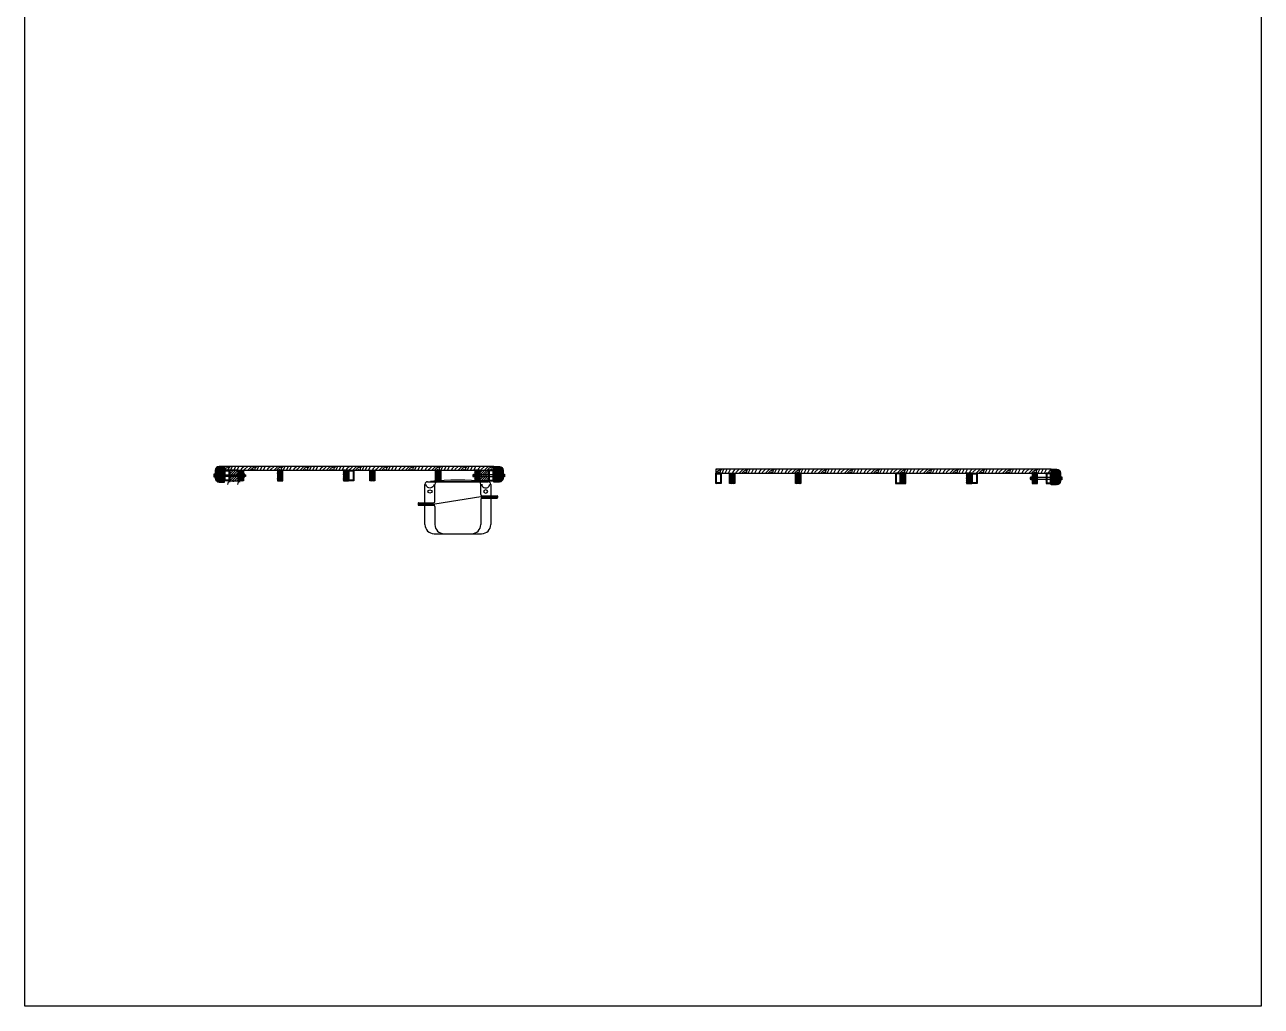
# Model space of a CAD drawing. Header units: millimetres. Extents: x -1822632 to -1305911, y 1206448 to 1536160.
# Drawn here: x -1804420 to -1795022, y 1208070 to 1215527 of the extents above; entities that cross this region are included whole.
import ezdxf

# ---------------------------------------------------------------- set-up
doc = ezdxf.new("R2010")
doc.units = ezdxf.units.MM
doc.header["$LTSCALE"] = 1000
for name, color, linetype in [('FT', 252, 'CONTINUOUS'), ('W- bollard系船栓', 4, 'CONTINUOUS'), ('木地板', 32, 'CONTINUOUS'), ('木龙骨', 25, 'CONTINUOUS'), ('螺栓', 146, 'CONTINUOUS'), ('钢架', 90, 'CONTINUOUS'), ('防撞橡胶条', 4, 'CONTINUOUS'), ('龙骨', 29, 'CONTINUOUS')]:
    doc.layers.add(name, color=color, linetype=linetype)
pattern_1 = [(135, (-2338992.484, 1244668.79), (-11.22532015, -11.22532015), []), (135, (-2339000.422, 1244668.79), (-11.22532015, -11.22532015), [])]
pattern_2 = [(0, (-2338979.32, 1244671.295), (40, 40), [2, -38]), (90, (-2338963.32, 1244685.295), (-40, 40), [4, -36]), (45, (-2338971.32, 1244681.295), (4e-15, 39.9996164), [2.828, -8.484, 2.828, -5.656, 19.8, -17]), (45, (-2338981.32, 1244669.295), (4e-15, 40), [2.8284, -5.6568, 2.8284, -45.24]), (45, (-2338967.32, 1244673.295), (4e-15, 40), [2.8284, -53.7401425]), (45, (-2338963.32, 1244671.295), (4e-15, 40), [2.8284, -53.7401425]), (45, (-2338969.32, 1244675.295), (4e-15, 40), [2.8284, -53.7401425]), (45, (-2338971.32, 1244677.295), (4e-15, 40), [5.6568, -50.9117425]), (45, (-2338961.32, 1244707.295), (4e-15, 40), [5.6568, -50.9117425]), (45, (-2338975.32, 1244679.295), (4e-15, 40), [11.3136, -45.2549425]), (45, (-2338977.32, 1244681.295), (4e-15, 40), [11.3136, -45.2549425]), (45, (-2338951.32, 1244693.295), (4e-15, 40), [11.3136, -45.2549425]), (45, (-2338979.32, 1244685.295), (4e-15, 40), [8.48528, -48.0832625]), (45, (-2338987.32, 1244691.295), (4e-15, 40), [8.48528, -48.0832625]), (45, (-2338983.32, 1244687.295), (4e-15, 40), [8.48528, -48.0832625]), (45, (-2338957.32, 1244699.295), (4e-15, 40), [14.142136, -42.4264065]), (45, (-2338961.32, 1244701.295), (4e-15, 40), [14.142136, -42.4264065]), (45, (-2338957.32, 1244691.295), (4e-15, 40), [19.7989898, -36.7695526]), (26.5650512, (-2338975.319, 1244675.295), (40, 2e-08), [4.4721356, -84.9705832]), (26.5650512, (-2338967.319, 1244687.295), (40, 2e-08), [4.4721356, -84.9705832]), (26.5650512, (-2338969.319, 1244683.295), (40, 2e-08), [4.4721356, -84.9705832]), (26.5650512, (-2338977.319, 1244671.295), (40, 2e-08), [8.944272, -80.498447]), (26.5650512, (-2338969.319, 1244689.295), (40, 2e-08), [13.4164078, -76.0263112]), (26.5650512, (-2338973.319, 1244691.295), (40, 2e-08), [17.8885438, -71.5541753]), (26.5650512, (-2338977.319, 1244693.295), (40, 2e-08), [17.8885438, -71.5541753]), (26.5650512, (-2338983.319, 1244705.295), (40, 2e-08), [17.8885438, -71.5541753]), (26.5650512, (-2338983.319, 1244701.295), (40, 2e-08), [22.36068, -67.082039]), (26.5650512, (-2338981.319, 1244697.295), (40, 2e-08), [22.36068, -67.082039]), (63.434949, (-2338967.319, 1244681.295), (2e-09, 40), [4.4721356, -84.9705832]), (63.434949, (-2338973.319, 1244677.295), (2e-09, 40), [4.4721356, -84.9705832]), (63.434949, (-2338979.319, 1244671.295), (2e-09, 40), [8.944272, -80.498447]), (63.434949, (-2338967.319, 1244677.295), (2e-09, 40), [8.944272, -80.498447]), (63.434949, (-2338983.319, 1244669.295), (2e-09, 40), [13.4164078, -76.0263112]), (63.434949, (-2338987.319, 1244669.295), (2e-09, 40), [17.8885438, -71.5541753]), (63.434949, (-2338951.319, 1244671.295), (2e-09, 40), [17.8885438, -71.5541753]), (63.434949, (-2338965.319, 1244675.295), (2e-09, 40), [17.8885438, -71.5541753]), (63.434949, (-2338957.319, 1244671.295), (2e-09, 40), [22.36068, -67.082039]), (63.434949, (-2338961.319, 1244673.295), (2e-09, 40), [22.36068, -67.082039])]
pattern_3 = [(0, (-2339108.507, 1244641.295), (40, 40), [2, -38]), (90, (-2339092.507, 1244655.295), (-40, 40), [4, -36]), (45, (-2339100.507, 1244651.295), (4e-15, 39.9996164), [2.828, -8.484, 2.828, -5.656, 19.8, -17]), (45, (-2339110.507, 1244639.295), (4e-15, 40), [2.8284, -5.6568, 2.8284, -45.24]), (45, (-2339096.507, 1244643.295), (4e-15, 40), [2.8284, -53.7401425]), (45, (-2339092.507, 1244641.295), (4e-15, 40), [2.8284, -53.7401425]), (45, (-2339098.507, 1244645.295), (4e-15, 40), [2.8284, -53.7401425]), (45, (-2339100.507, 1244647.295), (4e-15, 40), [5.6568, -50.9117425]), (45, (-2339090.507, 1244677.295), (4e-15, 40), [5.6568, -50.9117425]), (45, (-2339104.507, 1244649.295), (4e-15, 40), [11.3136, -45.2549425]), (45, (-2339106.507, 1244651.295), (4e-15, 40), [11.3136, -45.2549425]), (45, (-2339080.507, 1244663.295), (4e-15, 40), [11.3136, -45.2549425]), (45, (-2339108.507, 1244655.295), (4e-15, 40), [8.48528, -48.0832625]), (45, (-2339116.507, 1244661.295), (4e-15, 40), [8.48528, -48.0832625]), (45, (-2339112.507, 1244657.295), (4e-15, 40), [8.48528, -48.0832625]), (45, (-2339086.507, 1244669.295), (4e-15, 40), [14.142136, -42.4264065]), (45, (-2339090.507, 1244671.295), (4e-15, 40), [14.142136, -42.4264065]), (45, (-2339086.507, 1244661.295), (4e-15, 40), [19.7989898, -36.7695526]), (26.5650512, (-2339104.507, 1244645.295), (40, 2e-08), [4.4721356, -84.9705832]), (26.5650512, (-2339096.507, 1244657.295), (40, 2e-08), [4.4721356, -84.9705832]), (26.5650512, (-2339098.507, 1244653.295), (40, 2e-08), [4.4721356, -84.9705832]), (26.5650512, (-2339106.507, 1244641.295), (40, 2e-08), [8.944272, -80.498447]), (26.5650512, (-2339098.507, 1244659.295), (40, 2e-08), [13.4164078, -76.0263112]), (26.5650512, (-2339102.507, 1244661.295), (40, 2e-08), [17.8885438, -71.5541753]), (26.5650512, (-2339106.507, 1244663.295), (40, 2e-08), [17.8885438, -71.5541753]), (26.5650512, (-2339112.507, 1244675.295), (40, 2e-08), [17.8885438, -71.5541753]), (26.5650512, (-2339112.507, 1244671.295), (40, 2e-08), [22.36068, -67.082039]), (26.5650512, (-2339110.507, 1244667.295), (40, 2e-08), [22.36068, -67.082039]), (63.434949, (-2339096.507, 1244651.295), (2e-09, 40), [4.4721356, -84.9705832]), (63.434949, (-2339102.507, 1244647.295), (2e-09, 40), [4.4721356, -84.9705832]), (63.434949, (-2339108.507, 1244641.295), (2e-09, 40), [8.944272, -80.498447]), (63.434949, (-2339096.507, 1244647.295), (2e-09, 40), [8.944272, -80.498447]), (63.434949, (-2339112.507, 1244639.295), (2e-09, 40), [13.4164078, -76.0263112]), (63.434949, (-2339116.507, 1244639.295), (2e-09, 40), [17.8885438, -71.5541753]), (63.434949, (-2339080.507, 1244641.295), (2e-09, 40), [17.8885438, -71.5541753]), (63.434949, (-2339094.507, 1244645.295), (2e-09, 40), [17.8885438, -71.5541753]), (63.434949, (-2339086.507, 1244641.295), (2e-09, 40), [22.36068, -67.082039]), (63.434949, (-2339090.507, 1244643.295), (2e-09, 40), [22.36068, -67.082039])]
pattern_4 = [(45, (-2338987.319, 1244678.524), (-8.8388383, 8.8388383), [])]
pattern_5 = [(45, (-2355653.181, 1312619.378), (-5.00000013, 5.00000013), []), (135, (-2355642.05, 1312619.378), (-5.00000013, -5.00000013), [1.6, -5.471068])]
pattern_6 = [(135, (-2335256.635, 1244648.048), (-11.22532015, -11.22532015), []), (135, (-2335264.573, 1244648.048), (-11.22532015, -11.22532015), [])]
pattern_7 = [(0, (-2335243.49, 1244650.533), (40, 40), [2, -38]), (90, (-2335227.49, 1244664.533), (-40, 40), [4, -36]), (45, (-2335235.49, 1244660.533), (4e-15, 39.9996164), [2.828, -8.484, 2.828, -5.656, 19.8, -17]), (45, (-2335245.49, 1244648.533), (4e-15, 40), [2.8284, -5.6568, 2.8284, -45.24]), (45, (-2335231.49, 1244652.533), (4e-15, 40), [2.8284, -53.7401425]), (45, (-2335227.49, 1244650.533), (4e-15, 40), [2.8284, -53.7401425]), (45, (-2335233.49, 1244654.533), (4e-15, 40), [2.8284, -53.7401425]), (45, (-2335235.49, 1244656.533), (4e-15, 40), [5.6568, -50.9117425]), (45, (-2335225.49, 1244686.533), (4e-15, 40), [5.6568, -50.9117425]), (45, (-2335239.49, 1244658.533), (4e-15, 40), [11.3136, -45.2549425]), (45, (-2335241.49, 1244660.533), (4e-15, 40), [11.3136, -45.2549425]), (45, (-2335215.49, 1244672.533), (4e-15, 40), [11.3136, -45.2549425]), (45, (-2335243.49, 1244664.533), (4e-15, 40), [8.48528, -48.0832625]), (45, (-2335251.49, 1244670.533), (4e-15, 40), [8.48528, -48.0832625]), (45, (-2335247.49, 1244666.533), (4e-15, 40), [8.48528, -48.0832625]), (45, (-2335221.49, 1244678.533), (4e-15, 40), [14.142136, -42.4264065]), (45, (-2335225.49, 1244680.533), (4e-15, 40), [14.142136, -42.4264065]), (45, (-2335221.49, 1244670.533), (4e-15, 40), [19.7989898, -36.7695526]), (26.5650512, (-2335239.489, 1244654.533), (40, 2e-08), [4.4721356, -84.9705832]), (26.5650512, (-2335231.489, 1244666.533), (40, 2e-08), [4.4721356, -84.9705832]), (26.5650512, (-2335233.489, 1244662.533), (40, 2e-08), [4.4721356, -84.9705832]), (26.5650512, (-2335241.489, 1244650.533), (40, 2e-08), [8.944272, -80.498447]), (26.5650512, (-2335233.489, 1244668.533), (40, 2e-08), [13.4164078, -76.0263112]), (26.5650512, (-2335237.489, 1244670.533), (40, 2e-08), [17.8885438, -71.5541753]), (26.5650512, (-2335241.489, 1244672.533), (40, 2e-08), [17.8885438, -71.5541753]), (26.5650512, (-2335247.489, 1244684.533), (40, 2e-08), [17.8885438, -71.5541753]), (26.5650512, (-2335247.489, 1244680.533), (40, 2e-08), [22.36068, -67.082039]), (26.5650512, (-2335245.489, 1244676.533), (40, 2e-08), [22.36068, -67.082039]), (63.434949, (-2335231.489, 1244660.533), (2e-09, 40), [4.4721356, -84.9705832]), (63.434949, (-2335237.489, 1244656.533), (2e-09, 40), [4.4721356, -84.9705832]), (63.434949, (-2335243.489, 1244650.533), (2e-09, 40), [8.944272, -80.498447]), (63.434949, (-2335231.489, 1244656.533), (2e-09, 40), [8.944272, -80.498447]), (63.434949, (-2335247.489, 1244648.533), (2e-09, 40), [13.4164078, -76.0263112]), (63.434949, (-2335251.489, 1244648.533), (2e-09, 40), [17.8885438, -71.5541753]), (63.434949, (-2335215.489, 1244650.533), (2e-09, 40), [17.8885438, -71.5541753]), (63.434949, (-2335229.489, 1244654.533), (2e-09, 40), [17.8885438, -71.5541753]), (63.434949, (-2335221.489, 1244650.533), (2e-09, 40), [22.36068, -67.082039]), (63.434949, (-2335225.489, 1244652.533), (2e-09, 40), [22.36068, -67.082039])]

msp = doc.modelspace()

# ---------------------------------------------------------------- hatches: boundary and pattern name
at = {"layer": '木地板'}
h = msp.add_hatch(dxfattribs=at)
h.set_pattern_fill('木纹03', color=256, scale=100)
h.set_pattern_definition([(0, (-2338947.32, 1244679.55), (200, 200), [10, -190]), (90, (-2338867.32, 1244749.55), (-200, 200), [20, -180]), (45, (-2338907.32, 1244729.55), (2e-14, 199.998082), [14.14, -42.42, 14.14, -28.28, 99, -85]), (45, (-2338957.32, 1244669.55), (2e-14, 200), [14.142, -28.284, 14.142, -226.2]), (45, (-2338887.32, 1244689.55), (2e-14, 200), [14.142, -268.70071]), (45, (-2338867.32, 1244679.55), (2e-14, 200), [14.142, -268.70071]), (45, (-2338897.32, 1244699.55), (2e-14, 200), [14.142, -268.70071]), (45, (-2338907.32, 1244709.55), (2e-14, 200), [28.284, -254.55871]), (45, (-2338857.32, 1244859.55), (2e-14, 200), [28.284, -254.55871]), (45, (-2338927.32, 1244719.55), (2e-14, 200), [56.568, -226.27471]), (45, (-2338937.32, 1244729.55), (2e-14, 200), [56.568, -226.27471]), (45, (-2338807.32, 1244789.55), (2e-14, 200), [56.568, -226.27471]), (45, (-2338947.32, 1244749.55), (2e-14, 200), [42.4264, -240.41631]), (45, (-2338987.32, 1244779.55), (2e-14, 200), [42.4264, -240.41631]), (45, (-2338967.32, 1244759.55), (2e-14, 200), [42.4264, -240.41631]), (45, (-2338837.32, 1244819.55), (2e-14, 200), [70.71068, -212.13203]), (45, (-2338857.32, 1244829.55), (2e-14, 200), [70.71068, -212.13203]), (45, (-2338837.32, 1244779.55), (2e-14, 200), [98.99495, -183.84776]), (26.565051, (-2338927.32, 1244699.55), (200, 8e-08), [22.36068, -424.852916]), (26.565051, (-2338887.32, 1244759.55), (200, 8e-08), [22.36068, -424.852916]), (26.565051, (-2338897.32, 1244739.55), (200, 8e-08), [22.36068, -424.852916]), (26.565051, (-2338937.32, 1244679.55), (200, 8e-08), [44.72136, -402.492235]), (26.565051, (-2338897.32, 1244769.55), (200, 8e-08), [67.08204, -380.131556]), (26.565051, (-2338917.32, 1244779.55), (200, 8e-08), [89.44272, -357.77088]), (26.565051, (-2338937.32, 1244789.55), (200, 8e-08), [89.44272, -357.77088]), (26.565051, (-2338967.32, 1244849.55), (200, 8e-08), [89.44272, -357.77088]), (26.565051, (-2338967.32, 1244829.55), (200, 8e-08), [111.8034, -335.410195]), (26.565051, (-2338957.32, 1244809.55), (200, 8e-08), [111.8034, -335.410195]), (63.434949, (-2338887.32, 1244729.55), (1e-08, 200), [22.36068, -424.852916]), (63.434949, (-2338917.32, 1244709.55), (1e-08, 200), [22.36068, -424.852916]), (63.434949, (-2338947.32, 1244679.55), (1e-08, 200), [44.72136, -402.492235]), (63.434949, (-2338887.32, 1244709.55), (1e-08, 200), [44.72136, -402.492235]), (63.434949, (-2338967.32, 1244669.55), (1e-08, 200), [67.08204, -380.131556]), (63.434949, (-2338987.32, 1244669.55), (1e-08, 200), [89.44272, -357.77088]), (63.434949, (-2338807.32, 1244679.55), (1e-08, 200), [89.44272, -357.77088]), (63.434949, (-2338877.32, 1244699.55), (1e-08, 200), [89.44272, -357.77088]), (63.434949, (-2338837.32, 1244679.55), (1e-08, 200), [111.8034, -335.410195]), (63.434949, (-2338857.32, 1244689.55), (1e-08, 200), [111.8034, -335.410195])])
h.paths.add_polyline_path([(-1802902.047, 1212141.721), (-1800854.01, 1212141.721), (-1800854.01, 1212171.721), (-1802902.047, 1212171.721)])
h = msp.add_hatch(dxfattribs=at)
h.set_pattern_fill('普通砖', color=256, scale=5)
h.set_pattern_definition(pattern_4)
h.paths.add_polyline_path([(-1802798.047, 1212141.721), (-1802862.236, 1212141.721), (-1802862.236, 1212061.721), (-1802798.047, 1212061.721)])
h = msp.add_hatch(dxfattribs=at)
h.set_pattern_fill('普通砖', color=256, scale=5)
h.set_pattern_definition(pattern_4)
h.paths.add_polyline_path([(-1802797.972, 1212141.721), (-1802862.161, 1212141.721), (-1802862.161, 1212061.721), (-1802797.972, 1212061.721)])
h = msp.add_hatch(dxfattribs=at)
h.set_pattern_fill('普通砖', color=256, scale=5)
h.set_pattern_definition(pattern_4)
h.paths.add_polyline_path([(-1800958.01, 1212141.721), (-1800893.821, 1212141.721), (-1800893.821, 1212061.721), (-1800958.01, 1212061.721)])
h = msp.add_hatch(dxfattribs=at)
h.set_pattern_fill('木纹03', color=256, scale=100)
h.set_pattern_definition([(0, (-2335211.5, 1244658.8), (200, 200), [10, -190]), (90, (-2335131.5, 1244728.8), (-200, 200), [20, -180]), (45, (-2335171.51, 1244708.8), (2e-14, 199.998082), [14.14, -42.42, 14.14, -28.28, 99, -85]), (45, (-2335221.51, 1244648.8), (2e-14, 200), [14.142, -28.284, 14.142, -226.2]), (45, (-2335151.51, 1244668.8), (2e-14, 200), [14.142, -268.70071]), (45, (-2335131.51, 1244658.8), (2e-14, 200), [14.142, -268.70071]), (45, (-2335161.51, 1244678.8), (2e-14, 200), [14.142, -268.70071]), (45, (-2335171.51, 1244688.8), (2e-14, 200), [28.284, -254.55871]), (45, (-2335121.51, 1244838.8), (2e-14, 200), [28.284, -254.55871]), (45, (-2335191.51, 1244698.8), (2e-14, 200), [56.568, -226.27471]), (45, (-2335201.51, 1244708.8), (2e-14, 200), [56.568, -226.27471]), (45, (-2335071.51, 1244768.8), (2e-14, 200), [56.568, -226.27471]), (45, (-2335211.51, 1244728.8), (2e-14, 200), [42.4264, -240.41631]), (45, (-2335251.51, 1244758.8), (2e-14, 200), [42.4264, -240.41631]), (45, (-2335231.51, 1244738.8), (2e-14, 200), [42.4264, -240.41631]), (45, (-2335101.51, 1244798.8), (2e-14, 200), [70.71068, -212.13203]), (45, (-2335121.51, 1244808.8), (2e-14, 200), [70.71068, -212.13203]), (45, (-2335101.51, 1244758.8), (2e-14, 200), [98.99495, -183.84776]), (26.565051, (-2335191.51, 1244678.81), (200, 8e-08), [22.36068, -424.852916]), (26.565051, (-2335151.51, 1244738.81), (200, 8e-08), [22.36068, -424.852916]), (26.565051, (-2335161.51, 1244718.81), (200, 8e-08), [22.36068, -424.852916]), (26.565051, (-2335201.51, 1244658.81), (200, 8e-08), [44.72136, -402.492235]), (26.565051, (-2335161.51, 1244748.81), (200, 8e-08), [67.08204, -380.131556]), (26.565051, (-2335181.51, 1244758.81), (200, 8e-08), [89.44272, -357.77088]), (26.565051, (-2335201.51, 1244768.81), (200, 8e-08), [89.44272, -357.77088]), (26.565051, (-2335231.51, 1244828.81), (200, 8e-08), [89.44272, -357.77088]), (26.565051, (-2335231.51, 1244808.81), (200, 8e-08), [111.8034, -335.410195]), (26.565051, (-2335221.51, 1244788.81), (200, 8e-08), [111.8034, -335.410195]), (63.434949, (-2335151.51, 1244708.81), (1e-08, 200), [22.36068, -424.852916]), (63.434949, (-2335181.51, 1244688.81), (1e-08, 200), [22.36068, -424.852916]), (63.434949, (-2335211.51, 1244658.81), (1e-08, 200), [44.72136, -402.492235]), (63.434949, (-2335151.51, 1244688.81), (1e-08, 200), [44.72136, -402.492235]), (63.434949, (-2335231.51, 1244648.81), (1e-08, 200), [67.08204, -380.131556]), (63.434949, (-2335251.51, 1244648.81), (1e-08, 200), [89.44272, -357.77088]), (63.434949, (-2335071.51, 1244658.81), (1e-08, 200), [89.44272, -357.77088]), (63.434949, (-2335141.51, 1244678.81), (1e-08, 200), [89.44272, -357.77088]), (63.434949, (-2335101.51, 1244658.81), (1e-08, 200), [111.8034, -335.410195]), (63.434949, (-2335121.51, 1244668.81), (1e-08, 200), [111.8034, -335.410195])])
h.paths.add_polyline_path([(-1799166.236, 1212120.979), (-1796618.123, 1212120.979), (-1796618.123, 1212150.979), (-1799166.236, 1212150.979)])
at = {"layer": '钢架'}
h = msp.add_hatch(dxfattribs=at)
h.set_pattern_fill('STEEL', color=256, scale=10, angle=90)
h.set_pattern_definition(pattern_1)
h.paths.add_polyline_path([(-1802902.236, 1212141.721), (-1802862.236, 1212141.721), (-1802862.236, 1212061.721), (-1802902.236, 1212061.721)])
h.paths.add_polyline_path([(-1802897.236, 1212136.721), (-1802867.236, 1212136.721), (-1802867.236, 1212066.721), (-1802897.236, 1212066.721)], flags=16)
h = msp.add_hatch(dxfattribs=at)
h.set_pattern_fill('STEEL', color=256, scale=10, angle=90)
h.set_pattern_definition(pattern_1)
h.paths.add_polyline_path([(-1802902.047, 1212141.721), (-1802862.047, 1212141.721), (-1802862.047, 1212061.721), (-1802902.047, 1212061.721)])
h.paths.add_polyline_path([(-1802897.047, 1212136.721), (-1802867.047, 1212136.721), (-1802867.047, 1212066.721), (-1802897.047, 1212066.721)], flags=16)
h = msp.add_hatch(dxfattribs=at)
h.set_pattern_fill('STEEL', color=256, scale=10, angle=90)
h.set_pattern_definition([(135, (-2338048.522, 1244666.79), (-11.22532015, -11.22532015), []), (135, (-2338056.46, 1244666.79), (-11.22532015, -11.22532015), [])])
h.paths.add_polyline_path([(-1801958.085, 1212141.721), (-1801918.085, 1212141.721), (-1801918.085, 1212061.721), (-1801958.085, 1212061.721)])
h.paths.add_polyline_path([(-1801953.085, 1212136.721), (-1801923.085, 1212136.721), (-1801923.085, 1212066.721), (-1801953.085, 1212066.721)], flags=16)
h = msp.add_hatch(dxfattribs=at)
h.set_pattern_fill('STEEL', color=256, scale=10, angle=90)
h.set_pattern_definition(pattern_1)
h.paths.add_polyline_path([(-1800853.821, 1212141.721), (-1800893.821, 1212141.721), (-1800893.821, 1212061.721), (-1800853.821, 1212061.721)])
h.paths.add_polyline_path([(-1800858.821, 1212136.721), (-1800888.821, 1212136.721), (-1800888.821, 1212066.721), (-1800858.821, 1212066.721)], flags=16)
h = msp.add_hatch(dxfattribs=at)
h.set_pattern_fill('STEEL', color=256, scale=10, angle=90)
h.set_pattern_definition(pattern_6)
h.paths.add_polyline_path([(-1799166.198, 1212120.979), (-1799126.198, 1212120.979), (-1799126.198, 1212040.979), (-1799166.198, 1212040.979)])
h.paths.add_polyline_path([(-1799161.198, 1212115.979), (-1799131.198, 1212115.979), (-1799131.198, 1212045.979), (-1799161.198, 1212045.979)], flags=16)
h = msp.add_hatch(dxfattribs=at)
h.set_pattern_fill('STEEL', color=256, scale=10, angle=90)
h.set_pattern_definition([(135, (-2333392.541, 1244648.048), (-11.22532015, -11.22532015), []), (135, (-2333400.478, 1244648.048), (-11.22532015, -11.22532015), [])])
h.paths.add_polyline_path([(-1797762.18, 1212120.979), (-1797802.18, 1212120.979), (-1797802.18, 1212040.979), (-1797762.18, 1212040.979)])
h.paths.add_polyline_path([(-1797767.18, 1212115.979), (-1797797.18, 1212115.979), (-1797797.18, 1212045.979), (-1797767.18, 1212045.979)], flags=16)
h = msp.add_hatch(dxfattribs=at)
h.set_pattern_fill('STEEL', color=256, scale=10, angle=90)
h.set_pattern_definition([(135, (-2333312.616, 1244648.048), (-11.22532015, -11.22532015), []), (135, (-2333320.554, 1244648.048), (-11.22532015, -11.22532015), [])])
h.paths.add_polyline_path([(-1797222.18, 1212120.979), (-1797182.18, 1212120.979), (-1797182.18, 1212040.979), (-1797222.18, 1212040.979)])
h.paths.add_polyline_path([(-1797217.18, 1212115.979), (-1797187.18, 1212115.979), (-1797187.18, 1212045.979), (-1797217.18, 1212045.979)], flags=16)
h = msp.add_hatch(dxfattribs=at)
h.set_pattern_fill('STEEL', color=256, scale=10, angle=90)
h.set_pattern_definition(pattern_6)
h.paths.add_polyline_path([(-1796618.123, 1212120.979), (-1796658.123, 1212120.979), (-1796658.123, 1212040.979), (-1796618.123, 1212040.979)])
h.paths.add_polyline_path([(-1796623.123, 1212115.979), (-1796653.123, 1212115.979), (-1796653.123, 1212045.979), (-1796623.123, 1212045.979)], flags=16)
h = msp.add_hatch(dxfattribs=at)
h.set_pattern_fill('STEEL', color=256, scale=10, angle=90)
h.set_pattern_definition([(135, (-2334756.597, 1244648.048), (-11.22532015, -11.22532015), []), (135, (-2334764.535, 1244648.048), (-11.22532015, -11.22532015), [])])
h.paths.add_polyline_path([(-1796617.934, 1212120.979), (-1796657.934, 1212120.979), (-1796657.934, 1212040.979), (-1796617.934, 1212040.979)])
h.paths.add_polyline_path([(-1796622.934, 1212115.979), (-1796652.934, 1212115.979), (-1796652.934, 1212045.979), (-1796622.934, 1212045.979)], flags=16)
at = {"layer": '防撞橡胶条'}
h = msp.add_hatch(dxfattribs=at)
h.set_pattern_fill('橡胶', color=256, scale=2)
h.set_pattern_definition(pattern_5)
edge = h.paths.add_edge_path()
edge.add_line((-1802902.047, 1212171.721), (-1802942.047, 1212171.721))
edge.add_arc((-1802942.047, 1212141.721), 30, 90, 180)
edge.add_line((-1802972.047, 1212141.721), (-1802972.047, 1212081.721))
edge.add_arc((-1802942.047, 1212081.721), 30, 180, 270)
edge.add_line((-1802942.047, 1212051.721), (-1802902.047, 1212051.721))
edge.add_line((-1802902.047, 1212051.721), (-1802902.047, 1212171.721))
edge = h.paths.add_edge_path(flags=16)
edge.add_line((-1802917.047, 1212156.721), (-1802942.047, 1212156.721))
edge.add_arc((-1802942.047, 1212141.721), 15, 90, 180)
edge.add_line((-1802957.047, 1212141.721), (-1802957.047, 1212081.721))
edge.add_arc((-1802942.047, 1212081.721), 15, 180, 270)
edge.add_line((-1802942.047, 1212066.721), (-1802917.047, 1212066.721))
edge.add_line((-1802917.047, 1212066.721), (-1802917.047, 1212156.721))
h = msp.add_hatch(dxfattribs=at)
h.set_pattern_fill('橡胶', color=256, scale=2)
h.set_pattern_definition(pattern_5)
edge = h.paths.add_edge_path()
edge.add_line((-1800854.01, 1212171.721), (-1800814.01, 1212171.721))
edge.add_arc((-1800814.01, 1212141.721), 30, 0, 90, ccw=False)
edge.add_line((-1800784.01, 1212141.721), (-1800784.01, 1212081.721))
edge.add_arc((-1800814.01, 1212081.721), 30, -90, 0, ccw=False)
edge.add_line((-1800814.01, 1212051.721), (-1800854.01, 1212051.721))
edge.add_line((-1800854.01, 1212051.721), (-1800854.01, 1212171.721))
edge = h.paths.add_edge_path(flags=16)
edge.add_line((-1800839.01, 1212156.721), (-1800814.01, 1212156.721))
edge.add_arc((-1800814.01, 1212141.721), 15, 0, 90, ccw=False)
edge.add_line((-1800799.01, 1212141.721), (-1800799.01, 1212081.721))
edge.add_arc((-1800814.01, 1212081.721), 15, -90, 0, ccw=False)
edge.add_line((-1800814.01, 1212066.721), (-1800839.01, 1212066.721))
edge.add_line((-1800839.01, 1212066.721), (-1800839.01, 1212156.721))
h = msp.add_hatch(dxfattribs=at)
h.set_pattern_fill('橡胶', color=256, scale=2)
h.set_pattern_definition([(45, (-2351417.2945, 1312598.6355), (-5.00000013, 5.00000013), []), (135, (-2351406.163, 1312598.6355), (-5.00000013, -5.00000013), [1.6, -5.471068])])
edge = h.paths.add_edge_path()
edge.add_line((-1796618.123, 1212150.979), (-1796578.123, 1212150.979))
edge.add_arc((-1796578.123, 1212120.979), 30, 0, 90, ccw=False)
edge.add_line((-1796548.123, 1212120.979), (-1796548.123, 1212060.979))
edge.add_arc((-1796578.123, 1212060.979), 30, -90, 0, ccw=False)
edge.add_line((-1796578.123, 1212030.979), (-1796618.123, 1212030.979))
edge.add_line((-1796618.123, 1212030.979), (-1796618.123, 1212150.979))
edge = h.paths.add_edge_path(flags=16)
edge.add_line((-1796603.123, 1212135.979), (-1796578.123, 1212135.979))
edge.add_arc((-1796578.123, 1212120.979), 15, 0, 90, ccw=False)
edge.add_line((-1796563.123, 1212120.979), (-1796563.123, 1212060.979))
edge.add_arc((-1796578.123, 1212060.979), 15, -90, 0, ccw=False)
edge.add_line((-1796578.123, 1212045.979), (-1796603.123, 1212045.979))
edge.add_line((-1796603.123, 1212045.979), (-1796603.123, 1212135.979))
at = {"layer": '龙骨'}
h = msp.add_hatch(dxfattribs=at)
h.set_pattern_fill('木纹03', color=256, scale=20)
h.set_pattern_definition(pattern_3)
h.paths.add_polyline_path([(-1802952.047, 1212151.721), (-1802917.047, 1212151.721), (-1802917.047, 1212071.721), (-1802952.047, 1212071.721)])
h = msp.add_hatch(dxfattribs=at)
h.set_pattern_fill('木纹03', color=256, scale=20)
h.set_pattern_definition(pattern_2)
h.paths.add_polyline_path([(-1802798.236, 1212141.721), (-1802758.236, 1212141.721), (-1802758.236, 1212061.721), (-1802798.236, 1212061.721)])
h = msp.add_hatch(dxfattribs=at)
h.set_pattern_fill('木纹03', color=256, scale=20)
h.set_pattern_definition(pattern_2)
h.paths.add_polyline_path([(-1802798.047, 1212141.721), (-1802758.047, 1212141.721), (-1802758.047, 1212061.721), (-1802798.047, 1212061.721)])
h = msp.add_hatch(dxfattribs=at)
h.set_pattern_fill('木纹03', color=256, scale=20)
h.set_pattern_definition(pattern_2)
h.paths.add_polyline_path([(-1802798.047, 1212141.721), (-1802758.047, 1212141.721), (-1802758.047, 1212061.721), (-1802798.047, 1212061.721)])
h = msp.add_hatch(dxfattribs=at)
h.set_pattern_fill('木纹03', color=256, scale=20)
h.set_pattern_definition(pattern_2)
h.paths.add_polyline_path([(-1802458.047, 1212141.721), (-1802498.047, 1212141.721), (-1802498.047, 1212061.721), (-1802458.047, 1212061.721)])
h = msp.add_hatch(dxfattribs=at)
h.set_pattern_fill('木纹03', color=256, scale=20)
h.set_pattern_definition(pattern_2)
h.paths.add_polyline_path([(-1801958.085, 1212141.721), (-1801998.085, 1212141.721), (-1801998.085, 1212061.721), (-1801958.085, 1212061.721)])
h = msp.add_hatch(dxfattribs=at)
h.set_pattern_fill('木纹03', color=256, scale=20)
h.set_pattern_definition(pattern_2)
h.paths.add_polyline_path([(-1801797.972, 1212141.721), (-1801757.972, 1212141.721), (-1801757.972, 1212061.721), (-1801797.972, 1212061.721)])
h = msp.add_hatch(dxfattribs=at)
h.set_pattern_fill('木纹03', color=256, scale=20)
h.set_pattern_definition(pattern_2)
h.paths.add_polyline_path([(-1801298.01, 1212141.721), (-1801258.01, 1212141.721), (-1801258.01, 1212061.721), (-1801298.01, 1212061.721)])
h = msp.add_hatch(dxfattribs=at)
h.set_pattern_fill('木纹03', color=256, scale=20)
h.set_pattern_definition(pattern_2)
h.paths.add_polyline_path([(-1800958.01, 1212141.721), (-1800998.01, 1212141.721), (-1800998.01, 1212061.721), (-1800958.01, 1212061.721)])
h = msp.add_hatch(dxfattribs=at)
h.set_pattern_fill('木纹03', color=256, scale=20)
h.set_pattern_definition(pattern_2)
h.paths.add_polyline_path([(-1800957.821, 1212141.721), (-1800997.821, 1212141.721), (-1800997.821, 1212061.721), (-1800957.821, 1212061.721)])
h = msp.add_hatch(dxfattribs=at)
h.set_pattern_fill('木纹03', color=256, scale=20)
h.set_pattern_definition(pattern_3)
h.paths.add_polyline_path([(-1800804.01, 1212151.721), (-1800839.01, 1212151.721), (-1800839.01, 1212071.721), (-1800804.01, 1212071.721)])
h = msp.add_hatch(dxfattribs=at)
h.set_pattern_fill('木纹03', color=256, scale=20)
h.set_pattern_definition(pattern_7)
h.paths.add_polyline_path([(-1799062.217, 1212120.96), (-1799022.217, 1212120.96), (-1799022.217, 1212040.96), (-1799062.217, 1212040.96)])
h = msp.add_hatch(dxfattribs=at)
h.set_pattern_fill('木纹03', color=256, scale=20)
h.set_pattern_definition(pattern_7)
h.paths.add_polyline_path([(-1798562.18, 1212120.96), (-1798522.18, 1212120.96), (-1798522.18, 1212040.96), (-1798562.18, 1212040.96)])
h = msp.add_hatch(dxfattribs=at)
h.set_pattern_fill('木纹03', color=256, scale=20)
h.set_pattern_definition(pattern_7)
h.paths.add_polyline_path([(-1797722.18, 1212120.96), (-1797762.18, 1212120.96), (-1797762.18, 1212040.96), (-1797722.18, 1212040.96)])
h = msp.add_hatch(dxfattribs=at)
h.set_pattern_fill('木纹03', color=256, scale=20)
h.set_pattern_definition(pattern_7)
h.paths.add_polyline_path([(-1797222.18, 1212120.96), (-1797262.18, 1212120.96), (-1797262.18, 1212040.96), (-1797222.18, 1212040.96)])
h = msp.add_hatch(dxfattribs=at)
h.set_pattern_fill('木纹03', color=256, scale=20)
h.set_pattern_definition(pattern_7)
h.paths.add_polyline_path([(-1796722.066, 1212120.96), (-1796762.066, 1212120.96), (-1796762.066, 1212040.96), (-1796722.066, 1212040.96)])
h = msp.add_hatch(dxfattribs=at)
h.set_pattern_fill('木纹03', color=256, scale=20)
h.set_pattern_definition([(0, (-2334872.62, 1244620.552), (40, 40), [2, -38]), (90, (-2334856.62, 1244634.552), (-40, 40), [4, -36]), (45, (-2334864.62, 1244630.552), (4e-15, 39.9996164), [2.828, -8.484, 2.828, -5.656, 19.8, -17]), (45, (-2334874.62, 1244618.552), (4e-15, 40), [2.8284, -5.6568, 2.8284, -45.24]), (45, (-2334860.62, 1244622.552), (4e-15, 40), [2.8284, -53.7401425]), (45, (-2334856.62, 1244620.552), (4e-15, 40), [2.8284, -53.7401425]), (45, (-2334862.62, 1244624.552), (4e-15, 40), [2.8284, -53.7401425]), (45, (-2334864.62, 1244626.552), (4e-15, 40), [5.6568, -50.9117425]), (45, (-2334854.62, 1244656.552), (4e-15, 40), [5.6568, -50.9117425]), (45, (-2334868.62, 1244628.552), (4e-15, 40), [11.3136, -45.2549425]), (45, (-2334870.62, 1244630.552), (4e-15, 40), [11.3136, -45.2549425]), (45, (-2334844.62, 1244642.552), (4e-15, 40), [11.3136, -45.2549425]), (45, (-2334872.62, 1244634.552), (4e-15, 40), [8.48528, -48.0832625]), (45, (-2334880.62, 1244640.552), (4e-15, 40), [8.48528, -48.0832625]), (45, (-2334876.62, 1244636.552), (4e-15, 40), [8.48528, -48.0832625]), (45, (-2334850.62, 1244648.552), (4e-15, 40), [14.142136, -42.4264065]), (45, (-2334854.62, 1244650.552), (4e-15, 40), [14.142136, -42.4264065]), (45, (-2334850.62, 1244640.552), (4e-15, 40), [19.7989898, -36.7695526]), (26.5650512, (-2334868.62, 1244624.552), (40, 2e-08), [4.4721356, -84.9705832]), (26.5650512, (-2334860.62, 1244636.552), (40, 2e-08), [4.4721356, -84.9705832]), (26.5650512, (-2334862.62, 1244632.552), (40, 2e-08), [4.4721356, -84.9705832]), (26.5650512, (-2334870.62, 1244620.552), (40, 2e-08), [8.944272, -80.498447]), (26.5650512, (-2334862.62, 1244638.552), (40, 2e-08), [13.4164078, -76.0263112]), (26.5650512, (-2334866.62, 1244640.552), (40, 2e-08), [17.8885438, -71.5541753]), (26.5650512, (-2334870.62, 1244642.552), (40, 2e-08), [17.8885438, -71.5541753]), (26.5650512, (-2334876.62, 1244654.552), (40, 2e-08), [17.8885438, -71.5541753]), (26.5650512, (-2334876.62, 1244650.552), (40, 2e-08), [22.36068, -67.082039]), (26.5650512, (-2334874.62, 1244646.552), (40, 2e-08), [22.36068, -67.082039]), (63.434949, (-2334860.62, 1244630.552), (2e-09, 40), [4.4721356, -84.9705832]), (63.434949, (-2334866.62, 1244626.552), (2e-09, 40), [4.4721356, -84.9705832]), (63.434949, (-2334872.62, 1244620.552), (2e-09, 40), [8.944272, -80.498447]), (63.434949, (-2334860.62, 1244626.552), (2e-09, 40), [8.944272, -80.498447]), (63.434949, (-2334876.62, 1244618.552), (2e-09, 40), [13.4164078, -76.0263112]), (63.434949, (-2334880.62, 1244618.552), (2e-09, 40), [17.8885438, -71.5541753]), (63.434949, (-2334844.62, 1244620.552), (2e-09, 40), [17.8885438, -71.5541753]), (63.434949, (-2334858.62, 1244624.552), (2e-09, 40), [17.8885438, -71.5541753]), (63.434949, (-2334850.62, 1244620.552), (2e-09, 40), [22.36068, -67.082039]), (63.434949, (-2334854.62, 1244622.552), (2e-09, 40), [22.36068, -67.082039])])
h.paths.add_polyline_path([(-1796568.123, 1212130.979), (-1796603.123, 1212130.979), (-1796603.123, 1212050.979), (-1796568.123, 1212050.979)])

# ---------------------------------------------------------------- linework, layer by layer
at = {"layer": 'FT', "color": 121}
for p, q in [((-1802836.304, 1212057.141), (-1802836.304, 1212055.141)), ((-1801377.953, 1211894.641), (-1801377.953, 1212035.141)), ((-1801357.953, 1212055.141), (-1800897.953, 1212055.141)), ((-1801336.453, 1212057.141), (-1801336.453, 1212055.141)), ((-1801336.453, 1212057.141), (-1800919.753, 1212057.141)), ((-1801302.217, 1211904.641), (-1801302.217, 1212035.141)), ((-1800953.689, 1211958.641), (-1800953.689, 1212035.141)), ((-1800919.753, 1212057.141), (-1800919.753, 1212055.141)), ((-1800877.953, 1212035.141), (-1800877.953, 1211948.641)), ((-1800953.689, 1211939.641), (-1801302.217, 1211885.641)), ((-1800953.689, 1211939.641), (-1800825.878, 1211939.641)), ((-1800953.689, 1211920.641), (-1800953.689, 1211730.141)), ((-1800943.689, 1211948.641), (-1800829.878, 1211948.641)), ((-1800943.689, 1211930.641), (-1800829.878, 1211930.641)), ((-1800877.953, 1211930.641), (-1800877.953, 1211730.141)), ((-1801377.953, 1211730.141), (-1801377.953, 1211876.641)), ((-1801302.217, 1211866.641), (-1801302.217, 1211730.141)), ((-1801307.953, 1211660.141), (-1800947.953, 1211660.141))]:
    msp.add_line(p, q, dxfattribs=at)
at = {"layer": 'FT', "ltscale": 0.5}
msp.add_line((-1801429.99, 1211890.641), (-1801429.99, 1211880.641), dxfattribs=at)
at = {"layer": 'FT'}
for p, q in [((-1801425.99, 1211894.641), (-1801312.217, 1211894.641)), ((-1801429.99, 1211885.641), (-1801302.217, 1211885.641)), ((-1801425.99, 1211876.641), (-1801312.217, 1211876.641))]:
    msp.add_line(p, q, dxfattribs=at)
at = {"layer": 'FT', "color": 121, "ltscale": 0.5}
msp.add_line((-1800825.878, 1211944.641), (-1800825.878, 1211934.641), dxfattribs=at)
at = {"layer": 'FT', "color": 121}
for centre, radius, start, end in [((-1802858.104, 1212035.141), 20, 90, 180), ((-1802782.368, 1212035.141), 20, 90, 180), ((-1801357.953, 1212035.141), 20, 90, 180), ((-1801128.103, 1209891.656), 2175.485, 84.5042598, 95.4957402), ((-1801282.217, 1212035.141), 20, 90, 180), ((-1800973.689, 1212035.141), 20, 0, 90), ((-1800897.953, 1212035.141), 20, 0, 90), ((-1801312.217, 1211904.641), 10, 270, 0), ((-1800943.689, 1211958.641), 10, 180, 270), ((-1800943.689, 1211920.641), 10, 90, 180), ((-1800829.878, 1211934.641), 4, 270, 0), ((-1801312.217, 1211866.641), 10, 0, 90), ((-1801307.953, 1211730.141), 70, 180, 270), ((-1801232.217, 1211730.141), 70, 180, 270), ((-1801023.689, 1211730.141), 70, 270, 0), ((-1800947.953, 1211730.141), 70, 270, 0)]:
    msp.add_arc(centre, radius, start, end, dxfattribs=at)
at = {"layer": 'FT', "ltscale": 0.5}
msp.add_arc((-1801425.99, 1211890.641), 4, 90, 180, dxfattribs=at)
at = {"layer": 'FT', "color": 121, "ltscale": 0.5}
msp.add_arc((-1800829.878, 1211944.641), 4, 0, 90, dxfattribs=at)
at = {"layer": 'FT'}
msp.add_arc((-1801425.99, 1211880.641), 4, 180, 270, dxfattribs=at)
at = {"layer": 'FT', "color": 121, "extrusion": (0, 0, -1)}
msp.add_ellipse((-1801340.085, 1212035.141), major_axis=(-30.375, 0), ratio=0.92180925, start_param=3.14159265, end_param=6.28318531, dxfattribs=at)
at = {"layer": 'FT', "color": 121}
msp.add_ellipse((-1801340.085, 1211980.641), major_axis=(-16, 0), ratio=0.75, dxfattribs=at)
msp.add_ellipse((-1800916.061, 1212035.539), major_axis=(30.375, 0.057), ratio=0.92180925, start_param=3.14159265, end_param=6.28318531, dxfattribs=at)
at = {"layer": 'FT', "color": 121, "extrusion": (0, 0, -1)}
msp.add_ellipse((-1800915.821, 1211980.641), major_axis=(16, 0), ratio=0.75, dxfattribs=at)
at = {"layer": 'W- bollard系船栓'}
msp.add_lwpolyline([(-1804419.544, 1215717.812), (-1795022.159, 1215717.812), (-1795022.159, 1208070.191), (-1804419.544, 1208070.191)], close=True, dxfattribs=at)
at = {"layer": '木地板'}
for points in [[(-1802902.047, 1212141.721), (-1800854.01, 1212141.721), (-1800854.01, 1212171.721), (-1802902.047, 1212171.721)], [(-1802798.047, 1212141.721), (-1802862.236, 1212141.721), (-1802862.236, 1212061.721), (-1802798.047, 1212061.721)], [(-1802797.972, 1212141.721), (-1802862.161, 1212141.721), (-1802862.161, 1212061.721), (-1802797.972, 1212061.721)], [(-1800958.01, 1212141.721), (-1800893.821, 1212141.721), (-1800893.821, 1212061.721), (-1800958.01, 1212061.721)], [(-1799166.236, 1212120.979), (-1796618.123, 1212120.979), (-1796618.123, 1212150.979), (-1799166.236, 1212150.979)]]:
    msp.add_lwpolyline(points, close=True, dxfattribs=at)
at = {"layer": '木龙骨', "color": 156}
for points in [[(-1802982.047, 1212112.221), (-1802982.047, 1212091.221), (-1802972.047, 1212091.221), (-1802972.047, 1212112.221)], [(-1802982.047, 1212107.221), (-1802982.047, 1212096.221), (-1802972.047, 1212096.221), (-1802972.047, 1212107.221)], [(-1800774.01, 1212112.221), (-1800774.01, 1212091.221), (-1800784.01, 1212091.221), (-1800784.01, 1212112.221)], [(-1800774.01, 1212107.221), (-1800774.01, 1212096.221), (-1800784.01, 1212096.221), (-1800784.01, 1212107.221)], [(-1796538.123, 1212091.479), (-1796538.123, 1212070.479), (-1796548.123, 1212070.479), (-1796548.123, 1212091.479)], [(-1796538.123, 1212086.479), (-1796538.123, 1212075.479), (-1796548.123, 1212075.479), (-1796548.123, 1212086.479)]]:
    msp.add_lwpolyline(points, close=True, dxfattribs=at)
at = {"layer": '螺栓', "color": 156}
for points in [[(-1802952.236, 1212107.721), (-1802742.123, 1212107.721), (-1802742.123, 1212095.721), (-1802952.236, 1212095.721)], [(-1800803.821, 1212107.721), (-1801013.934, 1212107.721), (-1801013.934, 1212095.721), (-1800803.821, 1212095.721)], [(-1796567.934, 1212086.979), (-1796778.048, 1212086.979), (-1796778.048, 1212074.979), (-1796567.934, 1212074.979)]]:
    msp.add_lwpolyline(points, dxfattribs=at)
for points in [[(-1802758.236, 1212110.721), (-1802758.236, 1212092.721), (-1802756.236, 1212092.721), (-1802756.236, 1212110.721)], [(-1802758.047, 1212110.721), (-1802758.047, 1212092.721), (-1802756.047, 1212092.721), (-1802756.047, 1212110.721)], [(-1802756.236, 1212112.221), (-1802756.236, 1212091.221), (-1802746.236, 1212091.221), (-1802746.236, 1212112.221)], [(-1802756.236, 1212107.221), (-1802756.236, 1212096.221), (-1802746.236, 1212096.221), (-1802746.236, 1212107.221)], [(-1802756.047, 1212112.221), (-1802756.047, 1212091.221), (-1802746.047, 1212091.221), (-1802746.047, 1212112.221)], [(-1802756.047, 1212107.221), (-1802756.047, 1212096.221), (-1802746.047, 1212096.221), (-1802746.047, 1212107.221)], [(-1800999.821, 1212112.221), (-1800999.821, 1212091.221), (-1801009.821, 1212091.221), (-1801009.821, 1212112.221)], [(-1800999.821, 1212107.221), (-1800999.821, 1212096.221), (-1801009.821, 1212096.221), (-1801009.821, 1212107.221)], [(-1800997.821, 1212110.721), (-1800997.821, 1212092.721), (-1800999.821, 1212092.721), (-1800999.821, 1212110.721)], [(-1796763.934, 1212091.479), (-1796763.934, 1212070.479), (-1796773.934, 1212070.479), (-1796773.934, 1212091.479)], [(-1796763.934, 1212086.479), (-1796763.934, 1212075.479), (-1796773.934, 1212075.479), (-1796773.934, 1212086.479)], [(-1796761.934, 1212089.979), (-1796761.934, 1212071.979), (-1796763.934, 1212071.979), (-1796763.934, 1212089.979)]]:
    msp.add_lwpolyline(points, close=True, dxfattribs=at)
at = {"layer": '钢架'}
for points in [[(-1802902.236, 1212141.721), (-1802862.236, 1212141.721), (-1802862.236, 1212061.721), (-1802902.236, 1212061.721)], [(-1802902.047, 1212141.721), (-1802862.047, 1212141.721), (-1802862.047, 1212061.721), (-1802902.047, 1212061.721)], [(-1802897.236, 1212136.721), (-1802867.236, 1212136.721), (-1802867.236, 1212066.721), (-1802897.236, 1212066.721)], [(-1802897.047, 1212136.721), (-1802867.047, 1212136.721), (-1802867.047, 1212066.721), (-1802897.047, 1212066.721)], [(-1801958.085, 1212141.721), (-1801918.085, 1212141.721), (-1801918.085, 1212061.721), (-1801958.085, 1212061.721)], [(-1801953.085, 1212136.721), (-1801923.085, 1212136.721), (-1801923.085, 1212066.721), (-1801953.085, 1212066.721)], [(-1800853.821, 1212141.721), (-1800893.821, 1212141.721), (-1800893.821, 1212061.721), (-1800853.821, 1212061.721)], [(-1800858.821, 1212136.721), (-1800888.821, 1212136.721), (-1800888.821, 1212066.721), (-1800858.821, 1212066.721)], [(-1799166.198, 1212120.979), (-1799126.198, 1212120.979), (-1799126.198, 1212040.979), (-1799166.198, 1212040.979)], [(-1799161.198, 1212115.979), (-1799131.198, 1212115.979), (-1799131.198, 1212045.979), (-1799161.198, 1212045.979)], [(-1797762.18, 1212120.979), (-1797802.18, 1212120.979), (-1797802.18, 1212040.979), (-1797762.18, 1212040.979)], [(-1797767.18, 1212115.979), (-1797797.18, 1212115.979), (-1797797.18, 1212045.979), (-1797767.18, 1212045.979)], [(-1797222.18, 1212120.979), (-1797182.18, 1212120.979), (-1797182.18, 1212040.979), (-1797222.18, 1212040.979)], [(-1797217.18, 1212115.979), (-1797187.18, 1212115.979), (-1797187.18, 1212045.979), (-1797217.18, 1212045.979)], [(-1796618.123, 1212120.979), (-1796658.123, 1212120.979), (-1796658.123, 1212040.979), (-1796618.123, 1212040.979)], [(-1796617.934, 1212120.979), (-1796657.934, 1212120.979), (-1796657.934, 1212040.979), (-1796617.934, 1212040.979)], [(-1796623.123, 1212115.979), (-1796653.123, 1212115.979), (-1796653.123, 1212045.979), (-1796623.123, 1212045.979)], [(-1796622.934, 1212115.979), (-1796652.934, 1212115.979), (-1796652.934, 1212045.979), (-1796622.934, 1212045.979)]]:
    msp.add_lwpolyline(points, close=True, dxfattribs=at)
at = {"layer": '防撞橡胶条'}
for points in [[(-1802902.047, 1212171.721), (-1802942.047, 1212171.721, 0.41421356), (-1802972.047, 1212141.721), (-1802972.047, 1212081.721, 0.41421356), (-1802942.047, 1212051.721), (-1802902.047, 1212051.721)], [(-1800854.01, 1212171.721), (-1800814.01, 1212171.721, -0.41421356), (-1800784.01, 1212141.721), (-1800784.01, 1212081.721, -0.41421356), (-1800814.01, 1212051.721), (-1800854.01, 1212051.721)], [(-1802917.047, 1212156.721), (-1802942.047, 1212156.721, 0.41421356), (-1802957.047, 1212141.721), (-1802957.047, 1212081.721, 0.41421356), (-1802942.047, 1212066.721), (-1802917.047, 1212066.721)], [(-1800839.01, 1212156.721), (-1800814.01, 1212156.721, -0.41421356), (-1800799.01, 1212141.721), (-1800799.01, 1212081.721, -0.41421356), (-1800814.01, 1212066.721), (-1800839.01, 1212066.721)], [(-1796618.123, 1212150.979), (-1796578.123, 1212150.979, -0.41421356), (-1796548.123, 1212120.979), (-1796548.123, 1212060.979, -0.41421356), (-1796578.123, 1212030.979), (-1796618.123, 1212030.979)], [(-1796603.123, 1212135.979), (-1796578.123, 1212135.979, -0.41421356), (-1796563.123, 1212120.979), (-1796563.123, 1212060.979, -0.41421356), (-1796578.123, 1212045.979), (-1796603.123, 1212045.979)]]:
    msp.add_lwpolyline(points, format="xyb", close=True, dxfattribs=at)
at = {"layer": '龙骨'}
for points in [[(-1802952.047, 1212151.721), (-1802917.047, 1212151.721), (-1802917.047, 1212071.721), (-1802952.047, 1212071.721)], [(-1802798.047, 1212141.721), (-1802758.047, 1212141.721), (-1802758.047, 1212061.721), (-1802798.047, 1212061.721)], [(-1802798.047, 1212141.721), (-1802758.047, 1212141.721), (-1802758.047, 1212061.721), (-1802798.047, 1212061.721)], [(-1802458.047, 1212141.721), (-1802498.047, 1212141.721), (-1802498.047, 1212061.721), (-1802458.047, 1212061.721)], [(-1801958.085, 1212141.721), (-1801998.085, 1212141.721), (-1801998.085, 1212061.721), (-1801958.085, 1212061.721)], [(-1801797.972, 1212141.721), (-1801757.972, 1212141.721), (-1801757.972, 1212061.721), (-1801797.972, 1212061.721)], [(-1801298.01, 1212141.721), (-1801258.01, 1212141.721), (-1801258.01, 1212061.721), (-1801298.01, 1212061.721)], [(-1800958.01, 1212141.721), (-1800998.01, 1212141.721), (-1800998.01, 1212061.721), (-1800958.01, 1212061.721)], [(-1800804.01, 1212151.721), (-1800839.01, 1212151.721), (-1800839.01, 1212071.721), (-1800804.01, 1212071.721)], [(-1799062.217, 1212120.96), (-1799022.217, 1212120.96), (-1799022.217, 1212040.96), (-1799062.217, 1212040.96)], [(-1798562.18, 1212120.96), (-1798522.18, 1212120.96), (-1798522.18, 1212040.96), (-1798562.18, 1212040.96)], [(-1797722.18, 1212120.96), (-1797762.18, 1212120.96), (-1797762.18, 1212040.96), (-1797722.18, 1212040.96)], [(-1797222.18, 1212120.96), (-1797262.18, 1212120.96), (-1797262.18, 1212040.96), (-1797222.18, 1212040.96)], [(-1796722.066, 1212120.96), (-1796762.066, 1212120.96), (-1796762.066, 1212040.96), (-1796722.066, 1212040.96)], [(-1796568.123, 1212130.979), (-1796603.123, 1212130.979), (-1796603.123, 1212050.979), (-1796568.123, 1212050.979)]]:
    msp.add_lwpolyline(points, close=True, dxfattribs=at)

doc.saveas('drawing.dxf')
